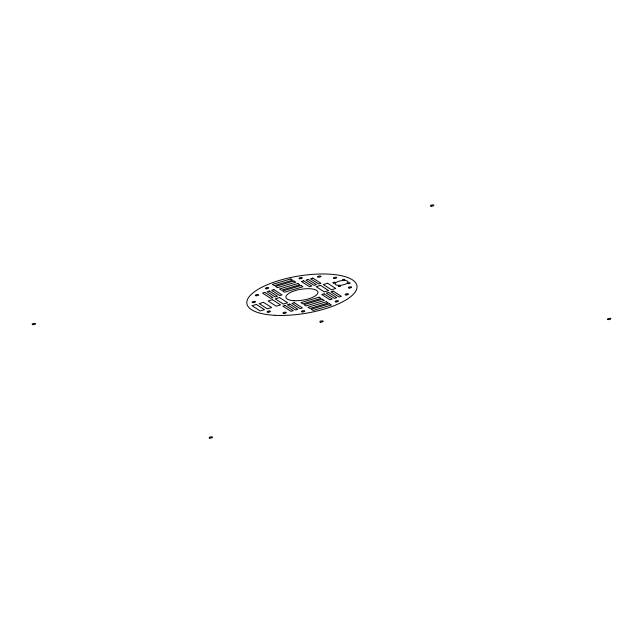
<?xml version="1.0" encoding="UTF-8"?>
<svg xmlns="http://www.w3.org/2000/svg" width="643" height="643" viewBox="0 0 643 643"><rect width="100%" height="100%" fill="white"/><g stroke="black" fill="none" stroke-linecap="round" stroke-linejoin="round"><path stroke-width="0.96" d="M320.849 276.466L320.857 276.434A1.704 0.579 -9.2 0 0 318.277 276.249A1.704 0.579 -9.2 0 0 318.398 277.246A1.704 0.579 -9.2 0 0 320.865 276.353M303.657 280.822L301.366 281.505L309.524 286.714L311.815 286.031L303.657 280.822M308.23 279.456L305.947 280.139L314.097 285.347L316.388 284.672L308.23 279.456M312.811 278.097L310.521 278.781L318.679 283.989L320.961 283.306L312.811 278.097M324.04 293.851L321.757 294.534L329.907 299.742L332.198 299.059L324.04 293.851M328.621 292.485L326.331 293.168L334.489 298.376L336.771 297.693L328.621 292.485M333.195 291.126L330.912 291.801L339.062 297.018L341.353 296.335L333.195 291.126M290.724 278.949L272.407 284.399L274.328 285.629L292.637 280.179L290.724 278.949M293.891 280.983L275.582 286.424L277.495 287.654L295.812 282.205L293.891 280.983M264.779 292.396L262.489 293.079L270.623 298.296L272.913 297.613L264.779 292.396M269.353 291.03L267.07 291.713L275.204 296.929L277.495 296.246L269.353 291.03M273.934 289.671L271.643 290.355L279.785 295.571L282.068 294.888L273.934 289.671M297.846 283.515L279.528 288.964L281.449 290.186L299.759 284.745L297.846 283.515M301.012 285.54L282.703 290.99L284.616 292.219L302.933 286.77L301.012 285.54M256.372 304.444L252.056 305.722L260.19 310.939L264.506 309.661L256.372 304.444M263.501 302.323L259.185 303.6L267.327 308.817L271.635 307.539L263.501 302.323M272.391 299.678L268.083 300.956L276.217 306.172L280.533 304.895L272.391 299.678M279.528 297.556L275.212 298.834L283.354 304.051L287.662 302.773L279.528 297.556M320.471 285.371L316.155 286.657L324.289 291.874L328.605 290.588L320.471 285.371M327.6 283.25L323.292 284.536L331.426 289.752L335.742 288.466L327.6 283.25M285.122 305.433L282.832 306.116L290.966 311.333L293.256 310.649L285.122 305.433M289.696 304.075L287.405 304.758L295.547 309.974L297.838 309.291L289.696 304.075M294.277 302.708L291.986 303.392L300.128 308.608L302.411 307.925L294.277 302.708M319.201 297.203L300.892 302.652L302.805 303.882L321.122 298.432L319.201 297.203M322.376 299.236L304.059 304.686L305.972 305.915L324.289 300.466L322.376 299.236M326.322 301.768L308.013 307.217L309.926 308.447L328.243 302.998L326.322 301.768M329.489 303.801L311.18 309.251L313.093 310.481L331.41 305.031L329.489 303.801M209.819 438.1A1.72 0.587 -9.2 0 0 212.52 437.296A1.72 0.587 -9.2 0 0 210.132 437.031A1.72 0.587 -9.2 0 0 209.819 438.1M32.841 324.651A1.72 0.587 -9.2 0 0 35.542 323.847A1.72 0.587 -9.2 0 0 33.155 323.582A1.72 0.587 -9.2 0 0 32.841 324.651M431.172 206.146A1.72 0.587 -9.2 0 0 433.872 205.342A1.72 0.587 -9.2 0 0 431.485 205.077A1.72 0.587 -9.2 0 0 431.172 206.146M608.157 319.595A1.72 0.587 -9.2 0 0 610.85 318.799A1.72 0.587 -9.2 0 0 608.463 318.534A1.72 0.587 -9.2 0 0 608.157 319.595M320.495 322.119A1.72 0.587 -9.2 0 0 323.196 321.323A1.72 0.587 -9.2 0 0 320.809 321.058A1.72 0.587 -9.2 0 0 320.495 322.119M274.818 315.295A55.748 18.977 -9.2 0 0 357.018 286.657A55.748 18.977 -9.2 0 0 273.894 282.189A55.748 18.977 -9.2 0 0 274.818 315.295M294.028 300.699A16.22 5.522 -9.2 0 0 317.939 292.372A16.22 5.522 -9.2 0 0 293.763 291.07A16.22 5.522 -9.2 0 0 294.028 300.699M349.205 288.04A1.664 0.563 -9.2 0 0 351.633 287.172A1.664 0.563 -9.2 0 0 349.133 287.059A1.664 0.563 -9.2 0 0 349.205 288.04M338.403 285.355A6.591 2.242 -9.2 0 0 348.072 281.947A6.591 2.242 -9.2 0 0 338.202 281.449A6.591 2.242 -9.2 0 0 338.403 285.355M333.516 283.057A1.198 0.41 -9.2 0 0 335.26 282.43A1.198 0.41 -9.2 0 0 333.444 282.357A1.198 0.41 -9.2 0 0 333.516 283.057M348.49 283.659A1.198 0.41 -9.2 0 0 350.226 283.033A1.198 0.41 -9.2 0 0 348.418 282.96A1.198 0.41 -9.2 0 0 348.49 283.659M338.893 286.513A1.198 0.41 -9.2 0 0 340.653 285.894A1.198 0.41 -9.2 0 0 338.861 285.805A1.198 0.41 -9.2 0 0 338.893 286.513M343.073 280.211A1.198 0.41 -9.2 0 0 344.833 279.592A1.198 0.41 -9.2 0 0 343.041 279.504A1.198 0.41 -9.2 0 0 343.073 280.211M335.992 301.905A1.704 0.579 -9.2 0 0 338.451 301.012A1.704 0.579 -9.2 0 0 335.871 300.908A1.704 0.579 -9.2 0 0 335.992 301.905M302.347 311.911A1.704 0.579 -9.2 0 0 304.814 311.019A1.704 0.579 -9.2 0 0 302.234 310.915A1.704 0.579 -9.2 0 0 302.347 311.911M283.86 313.438A1.704 0.579 -9.2 0 0 286.32 312.546A1.704 0.579 -9.2 0 0 283.74 312.442A1.704 0.579 -9.2 0 0 283.86 313.438M267.994 312.217A1.704 0.579 -9.2 0 0 270.454 311.316A1.704 0.579 -9.2 0 0 267.874 311.22A1.704 0.579 -9.2 0 0 267.994 312.217M253.045 302.636A1.704 0.579 -9.2 0 0 255.512 301.736A1.704 0.579 -9.2 0 0 252.924 301.639A1.704 0.579 -9.2 0 0 253.045 302.636M334.264 278.475A1.704 0.579 -9.2 0 0 336.723 277.575A1.704 0.579 -9.2 0 0 334.143 277.479A1.704 0.579 -9.2 0 0 334.264 278.475M299.903 278.773A1.704 0.579 -9.2 0 0 302.371 277.88A1.704 0.579 -9.2 0 0 299.791 277.776A1.704 0.579 -9.2 0 0 299.903 278.773M266.266 288.779A1.704 0.579 -9.2 0 0 268.726 287.887A1.704 0.579 -9.2 0 0 266.146 287.783A1.704 0.579 -9.2 0 0 266.266 288.779M256.236 295.74A1.704 0.579 -9.2 0 0 258.703 294.84A1.704 0.579 -9.2 0 0 256.123 294.743A1.704 0.579 -9.2 0 0 256.236 295.74M346.014 294.952A1.704 0.579 -9.2 0 0 348.482 294.052A1.704 0.579 -9.2 0 0 345.894 293.955A1.704 0.579 -9.2 0 0 346.014 294.952"/></g></svg>
